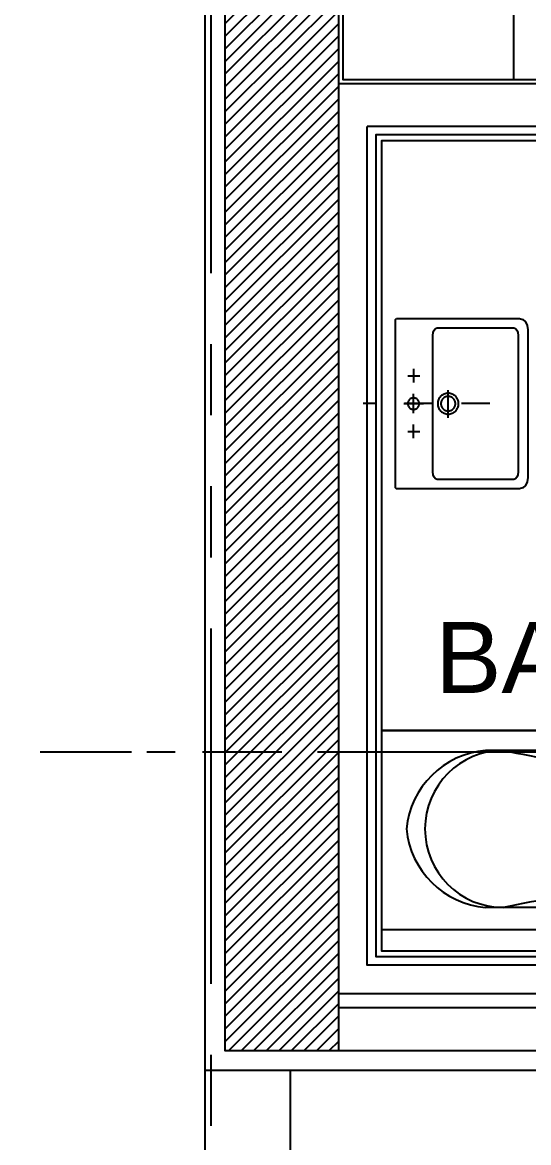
# Model space of a CAD drawing. Extents: x 186.8 to 246.9, y -2.6 to 70.8.
# Drawn here: x 194.753 to 196.533, y 6.176 to 10.116 of the extents above; entities that cross this region are included whole.
import ezdxf
from ezdxf.enums import TextEntityAlignment as Align

# ---------------------------------------------------------------- set-up
doc = ezdxf.new("R2010")
doc.units = 0
doc.header["$MEASUREMENT"] = 0
for name, pattern in [('AXIS_100$0$A-AXIS$0$PHANTOM', [2.5, 1.25, -0.25, 0.25, -0.25, 0.25, -0.25]), ('AXIS_50$0$DASHDOT2', [0.5, 0.25, -0.125, 0, -0.125]), ('CENTER', [2, 1.25, -0.25, 0.25, -0.25]), ('DASHDOTX2', [50.8, 25.4, -12.7, 0, -12.7])]:
    doc.linetypes.add(name, pattern=pattern)
for name, color, linetype in [('A-AXIS-SANITARY', 10, 'DASHDOTX2'), ('A-closet', 252, 'CONTINUOUS'), ('A-FLOR-PFIX', 61, 'CONTINUOUS'), ('A-HATCH-CONC', 8, 'CONTINUOUS'), ('A-NOMENCLATURE', 3, 'CONTINUOUS'), ('A-PLASTER', 8, 'CONTINUOUS'), ('A-PROJECTION', 9, 'CONTINUOUS'), ('a-revetement', 1, 'CONTINUOUS'), ('A-SANIT', 95, 'CONTINUOUS'), ('A-SECT-TILE', 12, 'CONTINUOUS'), ('A-WALL', 4, 'CONTINUOUS'), ('AXIS_100$0$A-AXIS-100', 10, 'AXIS_100$0$A-AXIS$0$PHANTOM'), ('AXIS_50$0$A-AXIS-50', 10, 'AXIS_50$0$DASHDOT2'), ('S-9-10TH$0$A-STR 9-10TH', 2, 'CONTINUOUS')]:
    doc.layers.add(name, color=color, linetype=linetype)
doc.styles.add('A100-STEXT', font='ARIAL.TTF', dxfattribs={"height": 0.25})

# ---------------------------------------------------------------- blocks, each defined once
blk = doc.blocks.new('bathtub')
at = {"layer": 'A-SANIT'}
for p, q in [((-0.7, 0), (-0.7, 1.7)), ((0, 0), (0, 1.7)), ((-0.5761, 1.3825), (-0.5761, 0.9759)), ((-0.1322, 1.3819), (-0.1322, 0.9753)), ((-0.6305, 1.3586), (-0.6305, 0.3667)), ((-0.0778, 1.3586), (-0.0778, 0.3667)), ((-0.6305, 0.9759), (-0.5761, 0.9759)), ((-0.0778, 0.9753), (-0.1322, 0.9753)), ((-0.6305, 0.937), (-0.5916, 0.937)), ((-0.5761, 0.9214), (-0.5761, 0.8903)), ((-0.1322, 0.9208), (-0.1322, 0.8897)), ((-0.0778, 0.9364), (-0.1167, 0.9364)), ((-0.6305, 0.8747), (-0.5916, 0.8747)), ((-0.0778, 0.8742), (-0.1167, 0.8742)), ((-0.6305, 0.8359), (-0.5851, 0.8359)), ((-0.0778, 0.8353), (-0.1232, 0.8353))]:
    blk.add_line(p, q, dxfattribs=at)
blk.add_lwpolyline([(0, 1.7), (-0.7, 1.7), (-0.7, 0), (0, 0)], close=True, dxfattribs=at)
for centre, radius, start, end in [((-0.3498, 1.3363), 0.2816, 90.8902, 175.4646), ((-0.3573, 1.3377), 0.2803, 4.283, 89.3622), ((-0.3661, 1.3819), 0.21, 86.743, 180), ((-0.3422, 1.3819), 0.21, 0, 93.257), ((-0.5916, 0.9214), 0.0156, 0, 90), ((-0.1167, 0.9208), 0.0156, 90, 180), ((-0.5916, 0.8903), 0.0156, 270, 0), ((-0.1167, 0.8897), 0.0156, 180, 270), ((-0.5851, 0.8203), 0.0156, 23.3684, 90), ((-0.1232, 0.8197), 0.0156, 90, 156.6316), ((-5.5617, 1.4689), 5.0395, 348.0986, 352.3207), ((-0.6191, 0.8056), 0.0526, 349.51, 23.3684), ((-0.0892, 0.805), 0.0526, 156.6316, 190.49), ((4.8534, 1.4689), 5.0395, 187.6793, 191.9014), ((-0.3542, 0.4296), 0.2764, 180, 0), ((-0.3245, 0.3937), 0.3073, 185.0523, 264.4541), ((-0.3838, 0.3937), 0.3073, 275.5459, 354.9477)]:
    blk.add_arc(centre, radius, start, end, dxfattribs=at)
blk = doc.blocks.new('A$C110900A5')
at = {"layer": 'A-AXIS-SANITARY', "linetype": 'CENTER', "ltscale": 0.1}
blk.add_line((294.5, -331.2), (294.5, 114.1), dxfattribs=at)
blk.add_lwpolyline([(244.7, -184.8), (342.1, -184.8)], dxfattribs=at)
at = {"layer": 'A-FLOR-PFIX'}
for points in [[(594.2, -3.5), (594.2, -4.8), (594.2, -8.4), (594.2, -22.1), (594.2, -43.4), (594.2, -71.1), (594.2, -103.8), (594.2, -140.3), (594.2, -219.7), (594.2, -299), (594.2, -335.6), (594.2, -368.3), (594.2, -395.9), (594.2, -417.3), (594.2, -431), (594.2, -434.6), (594.2, -435.8), (591.1, -447.3), (582.6, -456.6), (570, -462.9), (554.5, -465.2), (553, -465.2), (548.6, -465.2), (541.6, -465.2), (532.1, -465.2), (506.5, -465.2), (473.2, -465.2), (433.9, -465.2), (390, -465.2), (294.5, -465.2), (199, -465.2), (155.1, -465.2), (115.8, -465.2), (82.5, -465.2), (56.9, -465.2), (47.4, -465.2), (40.4, -465.2), (36, -465.2), (34.5, -465.2), (19.1, -462.9), (6.4, -456.6), (-2.1, -447.3), (-5.2, -435.8), (-5.2, -434.6), (-5.2, -431), (-5.2, -417.3), (-5.2, -395.9), (-5.2, -368.3), (-5.2, -335.6), (-5.2, -299), (-5.2, -219.7), (-5.2, -140.3), (-5.2, -103.8), (-5.2, -71.1), (-5.2, -43.4), (-5.2, -22.1), (-5.2, -8.4), (-5.2, -4.8), (-5.2, -3.5), (-1.7, 0), (0, 0), (5, 0), (12.9, 0), (23.8, 0), (37.2, 0), (53, 0), (90.9, 0), (135.7, 0), (185.7, 0), (294.5, 0), (403.3, 0), (453.3, 0), (498.2, 0), (536, 0), (551.8, 0), (565.3, 0), (576.1, 0), (584.1, 0), (589, 0), (590.7, 0), (594.2, -3.5)], [(294.5, -28.9), (294.5, -97.7)], [(172.9, -63), (221.3, -63)], [(196.6, -43.2), (196.6, -85)], [(260.6, -63), (329.4, -63)], [(314.7, -63), (314.6, -61), (314.3, -59), (313.8, -57), (313.1, -55.2), (312.3, -53.4), (311.3, -51.7), (310.1, -50.2), (308.8, -48.7), (307.4, -47.4), (305.8, -46.3), (304.1, -45.2), (302.4, -44.4), (300.5, -43.7), (298.6, -43.2), (296.6, -42.9), (294.5, -42.8), (292.4, -42.9), (290.4, -43.2), (288.5, -43.7), (286.6, -44.4), (284.9, -45.2), (283.2, -46.3), (281.6, -47.4), (280.2, -48.7), (278.9, -50.2), (277.7, -51.7), (276.7, -53.4), (275.9, -55.2), (275.2, -57), (274.7, -59), (274.4, -61), (274.3, -63), (274.4, -65.1), (274.7, -67.1), (275.2, -69), (275.9, -70.9), (276.7, -72.7), (277.7, -74.3), (278.9, -75.9), (280.2, -77.3), (281.6, -78.6), (283.2, -79.8), (284.9, -80.8), (286.6, -81.7), (288.5, -82.4), (290.4, -82.9), (292.4, -83.2), (294.5, -83.3), (296.6, -83.2), (298.6, -82.9), (300.5, -82.4), (302.4, -81.7), (304.1, -80.8), (305.8, -79.8), (307.4, -78.6), (308.8, -77.3), (310.1, -75.9), (311.3, -74.3), (312.3, -72.7), (313.1, -70.9), (313.8, -69), (314.3, -67.1), (314.6, -65.1), (314.7, -63), (314.7, -63)], [(417.2, -63), (368.8, -63)], [(392.5, -43.2), (392.5, -85)], [(561.1, -415.8), (559, -421.8), (553.3, -426.7), (544.9, -430), (534.5, -431.2), (533.1, -431.2), (529.1, -431.2), (522.6, -431.2), (513.9, -431.2), (503, -431.2), (490.2, -431.2), (459.5, -431.2), (423.2, -431.2), (382.6, -431.2), (294.5, -431.2), (206.4, -431.2), (165.9, -431.2), (129.5, -431.2), (98.8, -431.2), (86, -431.2), (75.2, -431.2), (66.4, -431.2), (59.9, -431.2), (55.9, -431.2), (54.5, -431.2), (44.2, -430), (35.7, -426.7), (30, -421.8), (27.9, -415.8), (27.9, -412.8), (27.9, -404.2), (27.9, -390.9), (27.9, -373.7), (27.9, -353.3), (27.9, -330.6), (27.9, -281.1), (27.9, -231.7), (27.9, -209), (27.9, -188.6), (27.9, -171.3), (27.9, -158.1), (27.9, -149.5), (27.9, -146.5), (30, -140.5), (35.7, -135.6), (44.2, -132.3), (54.5, -131.1), (55.9, -131.1), (59.9, -131.1), (66.4, -131.1), (75.2, -131.1), (86, -131.1), (98.8, -131.1), (129.5, -131.1), (165.9, -131.1), (206.4, -131.1), (294.5, -131.1), (382.6, -131.1), (423.2, -131.1), (459.5, -131.1), (490.2, -131.1), (503, -131.1), (513.9, -131.1), (522.6, -131.1), (529.1, -131.1), (533.1, -131.1), (534.5, -131.1), (544.9, -132.3), (553.3, -135.6), (559, -140.5), (561.1, -146.5), (561.1, -149.5), (561.1, -158.1), (561.1, -171.3), (561.1, -188.6), (561.1, -209), (561.1, -231.7), (561.1, -281.1), (561.1, -330.6), (561.1, -353.3), (561.1, -373.7), (561.1, -390.9), (561.1, -404.2), (561.1, -412.8), (561.1, -415.8), (561.1, -415.8)], [(331.2, -184.8), (331, -181), (330.4, -177.4), (329.5, -173.9), (328.3, -170.5), (326.8, -167.3), (324.9, -164.3), (322.8, -161.5), (320.4, -158.9), (317.8, -156.5), (315, -154.4), (312, -152.5), (308.8, -151), (305.4, -149.8), (301.9, -148.9), (298.3, -148.3), (294.5, -148.1), (290.8, -148.3), (287.1, -148.9), (283.6, -149.8), (280.2, -151), (277, -152.5), (274, -154.4), (271.2, -156.5), (268.6, -158.9), (266.2, -161.5), (264.1, -164.3), (262.3, -167.3), (260.7, -170.5), (259.5, -173.9), (258.6, -177.4), (258, -181), (257.8, -184.8), (258, -188.5), (258.6, -192.2), (259.5, -195.7), (260.7, -199.1), (262.3, -202.3), (264.1, -205.3), (266.2, -208.1), (268.6, -210.7), (271.2, -213.1), (274, -215.2), (277, -217), (280.2, -218.6), (283.6, -219.8), (287.1, -220.7), (290.8, -221.3), (294.5, -221.5), (298.3, -221.3), (301.9, -220.7), (305.4, -219.8), (308.8, -218.6), (312, -217), (315, -215.2), (317.8, -213.1), (320.4, -210.7), (322.8, -208.1), (324.9, -205.3), (326.8, -202.3), (328.3, -199.1), (329.5, -195.7), (330.4, -192.2), (331, -188.5), (331.2, -184.8), (331.2, -184.8)], [(320.1, -184.8), (320, -182.2), (319.6, -179.6), (318.9, -177.2), (318.1, -174.8), (317, -172.6), (315.7, -170.5), (314.2, -168.5), (312.6, -166.7), (310.8, -165.1), (308.8, -163.6), (306.7, -162.3), (304.5, -161.2), (302.1, -160.4), (299.7, -159.7), (297.1, -159.3), (294.5, -159.2), (291.9, -159.3), (289.4, -159.7), (286.9, -160.4), (284.5, -161.2), (282.3, -162.3), (280.2, -163.6), (278.2, -165.1), (276.4, -166.7), (274.8, -168.5), (273.3, -170.5), (272, -172.6), (270.9, -174.8), (270.1, -177.2), (269.4, -179.6), (269, -182.2), (268.9, -184.8), (269, -187.4), (269.4, -190), (270.1, -192.4), (270.9, -194.8), (272, -197), (273.3, -199.1), (274.8, -201.1), (276.4, -202.9), (278.2, -204.5), (280.2, -206), (282.3, -207.3), (284.5, -208.4), (286.9, -209.2), (289.4, -209.9), (291.9, -210.2), (294.5, -210.4), (297.1, -210.2), (299.7, -209.9), (302.1, -209.2), (304.5, -208.4), (306.7, -207.3), (308.8, -206), (310.8, -204.5), (312.6, -202.9), (314.2, -201.1), (315.7, -199.1), (317, -197), (318.1, -194.8), (318.9, -192.4), (319.6, -190), (320, -187.4), (320.1, -184.8), (320.1, -184.8)]]:
    blk.add_lwpolyline(points, dxfattribs=at)

msp = doc.modelspace()

# ---------------------------------------------------------------- hatches: boundary and pattern name
at = {"layer": 'A-HATCH-CONC'}
h = msp.add_hatch(dxfattribs=at)
h.set_pattern_fill('ANSI31', color=256, scale=0.25, style=0)
h.set_pattern_definition([(45, (195.387175, -3e-10), (-0.022097087, 0.022097087), [])])
h.paths.add_polyline_path([(195.86554, 18.6), (195.46554, 18.6), (195.46554, 6.5), (195.86554, 6.5)])

# ---------------------------------------------------------------- linework, layer by layer
at = {"layer": 'A-closet'}
msp.add_line((196.48054, 11.635), (196.48054, 9.915), dxfattribs=at)
at = {"layer": 'A-FLOR-PFIX'}
msp.add_lwpolyline([(196.29054, 9.7), (196.01554, 9.7), (196.01554, 7.625), (196.56554, 7.625), (196.56554, 9.175), (196.56554, 9.7)], close=True, dxfattribs=at)
at = {"layer": 'A-PLASTER'}
msp.add_lwpolyline([(195.93554, 18.415), (195.93554, 18.4), (195.88054, 18.4), (195.88054, 12.665), (197.93054, 12.665), (197.93054, 11.885), (197.75054, 11.885), (197.75054, 12.485), (196.48054, 12.485), (196.48054, 11.635), (195.88054, 11.635), (195.88054, 9.915), (196.56554, 9.915)], dxfattribs=at)
at = {"layer": 'A-PROJECTION'}
for p, q in [((195.39554, 3.5), (195.39554, 6.43)), ((195.69554, 3.8), (195.69554, 6.43))]:
    msp.add_line(p, q, dxfattribs=at)
at = {"layer": 'a-revetement'}
for p, q in [((195.39554, 6.43), (195.39554, 18.67)), ((197.41554, 6.43), (195.39554, 6.43))]:
    msp.add_line(p, q, dxfattribs=at)
at = {"layer": 'A-SECT-TILE'}
for points in [[(196.56554, 9.72), (195.99554, 9.72), (195.99554, 6.83), (197.39554, 6.83), (197.39554, 6.8)], [(196.56554, 9.7), (196.01554, 9.7), (196.01554, 6.85), (197.41554, 6.85), (197.41554, 6.8)]]:
    msp.add_lwpolyline(points, dxfattribs=at)
at = {"layer": 'A-WALL'}
for p, q in [((196.56554, 9.9), (195.86554, 9.9)), ((196.56554, 9.75), (195.96554, 9.75))]:
    msp.add_line(p, q, dxfattribs=at)
for points in [[(195.86554, 6.5), (197.34554, 6.5), (197.34554, 6.8), (195.96554, 6.8), (195.96554, 9.75)], [(195.86554, 6.7), (197.19554, 6.7), (197.19554, 6.65), (195.86554, 6.65)]]:
    msp.add_lwpolyline(points, dxfattribs=at)
at = {"layer": 'AXIS_100$0$A-AXIS-100'}
for p, q in [((195.41554, 32.98435), (195.41554, -1.8346)), ((193.38718, 7.55), (219.71554, 7.55))]:
    msp.add_line(p, q, dxfattribs=at)
at = {"layer": 'AXIS_50$0$A-AXIS-50'}
msp.add_line((194.81554, 7.55), (198.33054, 7.55), dxfattribs=at)
at = {"layer": 'S-9-10TH$0$A-STR 9-10TH'}
msp.add_lwpolyline([(195.46554, 18.6), (195.46554, 6.5), (195.86554, 6.5), (195.86554, 18.6)], close=True, dxfattribs=at)

# ---------------------------------------------------------------- block references
at = {"layer": 'A-FLOR-PFIX', "rotation": 270}
msp.add_blockref('bathtub', (196.01554, 6.925), dxfattribs=at)
at = {"layer": 'A-SANIT', "ltscale": 0.5, "xscale": 0.0009999999999763531, "yscale": 0.0009999999999763531, "zscale": 0.001, "rotation": 90}
msp.add_blockref('A$C110900A5', (196.06554, 8.4805), dxfattribs=at)

# ---------------------------------------------------------------- texts
at = {"layer": 'A-NOMENCLATURE', "style": 'A100-STEXT'}
msp.add_text('BATH', height=0.25, dxfattribs=at).set_placement((196.67047, 7.88244), align=Align.MIDDLE)

doc.saveas('drawing.dxf')
